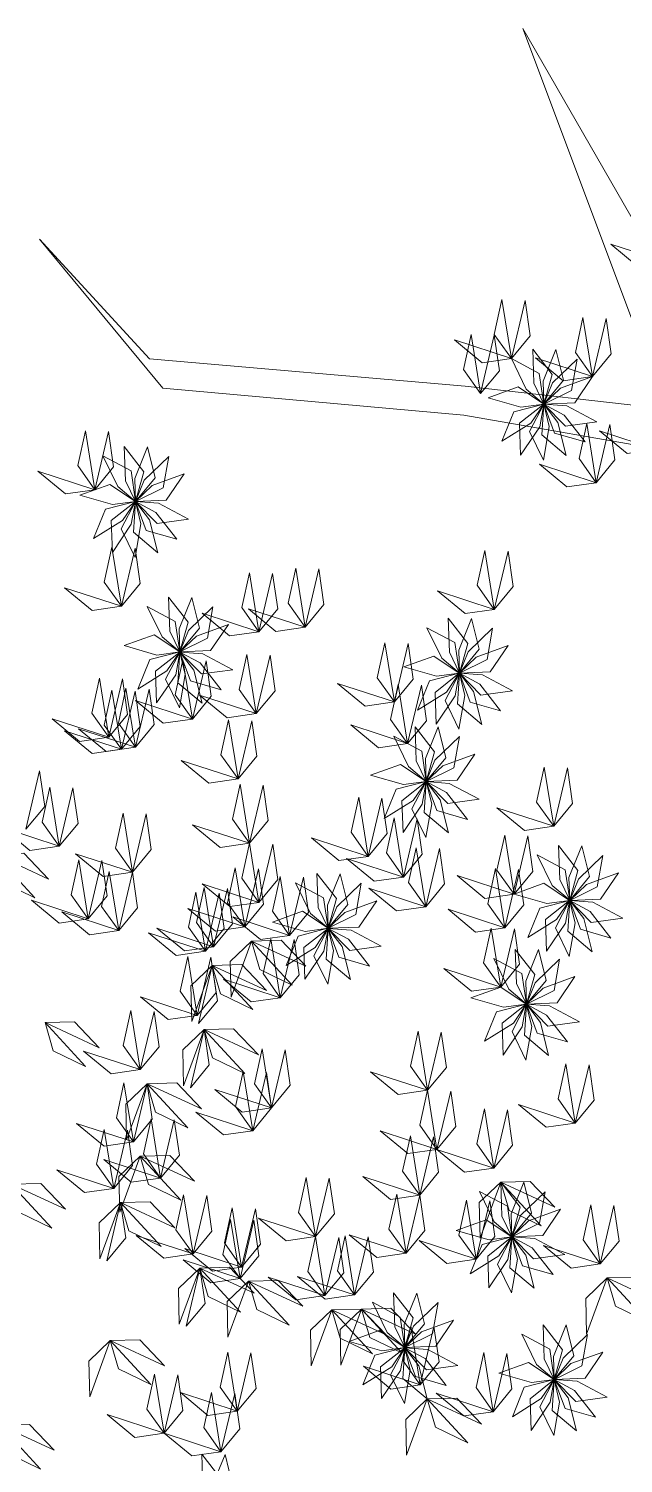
# Model space of a CAD drawing. Header units: millimetres. Extents: x 930 to 6336, y 2219 to 4338.
# Drawn here: x 4285 to 4344.7, y 4179 to 4322.7 of the extents above; entities that cross this region are included whole.
import ezdxf

# ---------------------------------------------------------------- set-up
doc = ezdxf.new("R2010")
doc.units = ezdxf.units.MM
doc.layers.add('piante', color=102, linetype='Continuous', lineweight=18)

msp = doc.modelspace()

# ---------------------------------------------------------------- linework, layer by layer
at = {"layer": 'piante', "linetype": 'Continuous', "lineweight": 0}
msp.add_lwpolyline([(4350.77, 4294.66), (4334.6, 4322.74), (4348.91, 4284.63), (4328.81, 4286.9), (4297.17, 4289.64), (4286.12, 4301.63), (4298.5, 4286.7), (4328.69, 4284.02), (4350.18, 4280.25)], dxfattribs=at)
at = {"layer": 'piante', "lineweight": 0}
for points in [[(4349.11, 4299.29), (4346.18, 4298.87), (4343.41, 4301.15), (4349.11, 4299.29)], [(4333.45, 4289.68), (4331.73, 4292.09), (4332.5, 4295.6), (4333.45, 4289.68)], [(4333.45, 4289.68), (4335.34, 4291.96), (4334.82, 4295.51), (4333.45, 4289.68)], [(4341.58, 4287.88), (4339.87, 4290.29), (4340.63, 4293.8), (4341.58, 4287.88)], [(4341.58, 4287.88), (4343.47, 4290.16), (4342.96, 4293.71), (4341.58, 4287.88)], [(4333.45, 4289.68), (4330.51, 4289.25), (4327.75, 4291.54), (4333.45, 4289.68)], [(4330.36, 4286.17), (4328.64, 4288.59), (4329.41, 4292.09), (4330.36, 4286.17)], [(4330.36, 4286.17), (4332.25, 4288.46), (4331.73, 4292.01), (4330.36, 4286.17)], [(4335.59, 4290.61), (4335.7, 4287.2), (4336.71, 4285.12), (4337.54, 4288.09), (4335.59, 4290.61)], [(4337.92, 4290.59), (4336.64, 4287.43), (4336.71, 4285.12), (4338.68, 4287.5), (4337.92, 4290.59)], [(4333.45, 4289.68), (4334.94, 4286.61), (4336.7, 4285.12), (4336.25, 4288.17), (4333.45, 4289.68)], [(4341.58, 4287.88), (4338.65, 4287.45), (4335.88, 4289.74), (4341.58, 4287.88)], [(4340.04, 4289.62), (4337.59, 4287.25), (4336.71, 4285.12), (4339.48, 4286.49), (4340.04, 4289.62)], [(4341.58, 4287.88), (4338.38, 4286.71), (4336.72, 4285.11), (4339.8, 4285.24), (4341.58, 4287.88)], [(4331.14, 4285.75), (4334.41, 4284.81), (4336.7, 4285.12), (4334.13, 4286.83), (4331.14, 4285.75)], [(4332.51, 4281.4), (4335.4, 4283.2), (4336.7, 4285.11), (4333.71, 4284.34), (4332.51, 4281.4)], [(4334.38, 4280.01), (4336.29, 4282.84), (4336.7, 4285.11), (4334.28, 4283.19), (4334.38, 4280.01)], [(4336.66, 4279.51), (4337.25, 4282.87), (4336.7, 4285.11), (4335.27, 4282.37), (4336.66, 4279.51)], [(4338.94, 4279.98), (4338.12, 4283.28), (4336.71, 4285.1), (4336.51, 4282.03), (4338.94, 4279.98)], [(4340.84, 4281.33), (4338.74, 4284.02), (4336.71, 4285.11), (4337.78, 4282.21), (4340.84, 4281.33)], [(4342.02, 4283.34), (4339.01, 4284.94), (4336.71, 4285.11), (4338.87, 4282.9), (4342.02, 4283.34)], [(4341.96, 4277.24), (4340.24, 4279.66), (4341.01, 4283.16), (4341.96, 4277.24)], [(4341.96, 4277.24), (4343.84, 4279.53), (4343.33, 4283.08), (4341.96, 4277.24)], [(4291.68, 4276.53), (4289.97, 4278.95), (4290.74, 4282.45), (4291.68, 4276.53)], [(4291.68, 4276.53), (4293.57, 4278.82), (4293.06, 4282.37), (4291.68, 4276.53)], [(4347.99, 4280.58), (4345.05, 4280.16), (4342.28, 4282.44), (4347.99, 4280.58)], [(4294.64, 4280.85), (4294.76, 4277.44), (4295.76, 4275.37), (4296.59, 4278.34), (4294.64, 4280.85)], [(4296.97, 4280.83), (4295.69, 4277.67), (4295.76, 4275.36), (4297.73, 4277.74), (4296.97, 4280.83)], [(4292.5, 4279.92), (4293.99, 4276.85), (4295.76, 4275.37), (4295.31, 4278.42), (4292.5, 4279.92)], [(4299.09, 4279.86), (4296.64, 4277.5), (4295.76, 4275.36), (4298.53, 4276.73), (4299.09, 4279.86)], [(4341.96, 4277.24), (4339.02, 4276.82), (4336.26, 4279.1), (4341.96, 4277.24)], [(4291.68, 4276.53), (4288.75, 4276.11), (4285.98, 4278.39), (4291.68, 4276.53)], [(4300.63, 4278.12), (4297.43, 4276.95), (4295.77, 4275.36), (4298.85, 4275.49), (4300.63, 4278.12)], [(4290.19, 4275.99), (4293.46, 4275.05), (4295.75, 4275.36), (4293.18, 4277.07), (4290.19, 4275.99)], [(4291.56, 4271.64), (4294.45, 4273.45), (4295.75, 4275.35), (4292.76, 4274.59), (4291.56, 4271.64)], [(4293.44, 4270.26), (4295.34, 4273.08), (4295.75, 4275.35), (4293.33, 4273.44), (4293.44, 4270.26)], [(4295.71, 4269.75), (4296.3, 4273.11), (4295.75, 4275.35), (4294.32, 4272.62), (4295.71, 4269.75)], [(4297.99, 4270.22), (4297.17, 4273.53), (4295.76, 4275.35), (4295.56, 4272.27), (4297.99, 4270.22)], [(4299.89, 4271.57), (4297.79, 4274.26), (4295.76, 4275.35), (4296.83, 4272.46), (4299.89, 4271.57)], [(4301.07, 4273.58), (4298.06, 4275.18), (4295.76, 4275.35), (4297.92, 4273.15), (4301.07, 4273.58)], [(4294.35, 4264.85), (4292.63, 4267.27), (4293.4, 4270.77), (4294.35, 4264.85)], [(4294.35, 4264.85), (4296.23, 4267.14), (4295.72, 4270.69), (4294.35, 4264.85)], [(4331.74, 4264.54), (4330.03, 4266.96), (4330.8, 4270.46), (4331.74, 4264.54)], [(4331.74, 4264.54), (4333.63, 4266.82), (4333.12, 4270.38), (4331.74, 4264.54)], [(4312.78, 4262.75), (4311.06, 4265.17), (4311.83, 4268.67), (4312.78, 4262.75)], [(4312.78, 4262.75), (4314.66, 4265.04), (4314.15, 4268.59), (4312.78, 4262.75)], [(4308.13, 4262.3), (4306.41, 4264.72), (4307.18, 4268.22), (4308.13, 4262.3)], [(4308.13, 4262.3), (4310.02, 4264.59), (4309.51, 4268.14), (4308.13, 4262.3)], [(4294.35, 4264.85), (4291.41, 4264.43), (4288.64, 4266.71), (4294.35, 4264.85)], [(4299.08, 4265.77), (4299.2, 4262.36), (4300.2, 4260.29), (4301.03, 4263.26), (4299.08, 4265.77)], [(4301.41, 4265.75), (4300.13, 4262.59), (4300.21, 4260.28), (4302.17, 4262.66), (4301.41, 4265.75)], [(4331.74, 4264.54), (4328.81, 4264.12), (4326.04, 4266.4), (4331.74, 4264.54)], [(4296.94, 4264.84), (4298.44, 4261.78), (4300.2, 4260.29), (4299.75, 4263.34), (4296.94, 4264.84)], [(4303.53, 4264.79), (4301.08, 4262.42), (4300.21, 4260.28), (4302.97, 4261.65), (4303.53, 4264.79)], [(4312.78, 4262.75), (4309.84, 4262.33), (4307.08, 4264.61), (4312.78, 4262.75)], [(4305.08, 4263.04), (4301.88, 4261.87), (4300.21, 4260.28), (4303.29, 4260.41), (4305.08, 4263.04)], [(4308.13, 4262.3), (4305.2, 4261.88), (4302.43, 4264.16), (4308.13, 4262.3)], [(4327.12, 4263.65), (4327.24, 4260.24), (4328.24, 4258.16), (4329.07, 4261.13), (4327.12, 4263.65)], [(4329.45, 4263.63), (4328.17, 4260.47), (4328.25, 4258.16), (4330.21, 4260.54), (4329.45, 4263.63)], [(4294.63, 4260.91), (4297.91, 4259.97), (4300.19, 4260.28), (4297.63, 4261.99), (4294.63, 4260.91)], [(4324.98, 4262.71), (4326.48, 4259.65), (4328.24, 4258.16), (4327.79, 4261.21), (4324.98, 4262.71)], [(4331.57, 4262.66), (4329.12, 4260.29), (4328.25, 4258.16), (4331.01, 4259.53), (4331.57, 4262.66)], [(4296.01, 4256.56), (4298.9, 4258.37), (4300.19, 4260.28), (4297.21, 4259.51), (4296.01, 4256.56)], [(4297.88, 4255.18), (4299.79, 4258), (4300.19, 4260.27), (4297.78, 4258.36), (4297.88, 4255.18)], [(4300.16, 4254.67), (4300.75, 4258.03), (4300.2, 4260.27), (4298.77, 4257.54), (4300.16, 4254.67)], [(4302.44, 4255.14), (4301.61, 4258.45), (4300.2, 4260.27), (4300.01, 4257.19), (4302.44, 4255.14)], [(4304.34, 4256.49), (4302.24, 4259.18), (4300.2, 4260.27), (4301.28, 4257.38), (4304.34, 4256.49)], [(4305.52, 4258.5), (4302.51, 4260.1), (4300.21, 4260.27), (4302.37, 4258.07), (4305.52, 4258.5)], [(4307.87, 4254.1), (4306.16, 4256.52), (4306.92, 4260.03), (4307.87, 4254.1)], [(4307.87, 4254.1), (4309.76, 4256.39), (4309.25, 4259.94), (4307.87, 4254.1)], [(4321.72, 4255.27), (4320.01, 4257.68), (4320.77, 4261.19), (4321.72, 4255.27)], [(4321.72, 4255.27), (4323.61, 4257.55), (4323.1, 4261.11), (4321.72, 4255.27)], [(4333.12, 4260.92), (4329.91, 4259.75), (4328.25, 4258.15), (4331.33, 4258.28), (4333.12, 4260.92)], [(4301.46, 4253.55), (4299.74, 4255.97), (4300.51, 4259.48), (4301.46, 4253.55)], [(4301.46, 4253.55), (4303.35, 4255.84), (4302.83, 4259.39), (4301.46, 4253.55)], [(4322.67, 4258.78), (4325.95, 4257.85), (4328.23, 4258.16), (4325.66, 4259.87), (4322.67, 4258.78)], [(4293.09, 4251.73), (4291.37, 4254.15), (4292.14, 4257.66), (4293.09, 4251.73)], [(4293.09, 4251.73), (4294.97, 4254.02), (4294.46, 4257.57), (4293.09, 4251.73)], [(4321.72, 4255.27), (4318.79, 4254.84), (4316.02, 4257.13), (4321.72, 4255.27)], [(4323.05, 4251.1), (4321.34, 4253.52), (4322.11, 4257.02), (4323.05, 4251.1)], [(4324.04, 4254.44), (4326.93, 4256.24), (4328.23, 4258.15), (4325.24, 4257.38), (4324.04, 4254.44)], [(4325.92, 4253.05), (4327.82, 4255.88), (4328.23, 4258.15), (4325.82, 4256.23), (4325.92, 4253.05)], [(4328.19, 4252.55), (4328.79, 4255.91), (4328.24, 4258.15), (4326.81, 4255.41), (4328.19, 4252.55)], [(4330.48, 4253.02), (4329.65, 4256.32), (4328.24, 4258.14), (4328.05, 4255.07), (4330.48, 4253.02)], [(4332.37, 4254.37), (4330.28, 4257.06), (4328.24, 4258.15), (4329.32, 4255.25), (4332.37, 4254.37)], [(4333.56, 4256.38), (4330.55, 4257.98), (4328.25, 4258.15), (4330.4, 4255.94), (4333.56, 4256.38)], [(4294.35, 4250.52), (4292.63, 4252.94), (4293.4, 4256.44), (4294.35, 4250.52)], [(4295.75, 4250.72), (4294.04, 4253.14), (4294.8, 4256.64), (4295.75, 4250.72)], [(4294.35, 4250.52), (4296.23, 4252.8), (4295.72, 4256.36), (4294.35, 4250.52)], [(4295.75, 4250.72), (4297.64, 4253.01), (4297.13, 4256.56), (4295.75, 4250.72)], [(4307.87, 4254.1), (4304.94, 4253.68), (4302.17, 4255.96), (4307.87, 4254.1)], [(4323.05, 4251.1), (4324.94, 4253.38), (4324.43, 4256.94), (4323.05, 4251.1)], [(4301.46, 4253.55), (4298.53, 4253.13), (4295.76, 4255.42), (4301.46, 4253.55)], [(4293.09, 4251.73), (4290.15, 4251.31), (4287.39, 4253.59), (4293.09, 4251.73)], [(4306.04, 4247.55), (4304.32, 4249.97), (4305.09, 4253.48), (4306.04, 4247.55)], [(4306.04, 4247.55), (4307.92, 4249.84), (4307.41, 4253.39), (4306.04, 4247.55)], [(4323.05, 4251.1), (4320.12, 4250.67), (4317.35, 4252.96), (4323.05, 4251.1)], [(4323.79, 4252.78), (4323.91, 4249.37), (4324.91, 4247.3), (4325.74, 4250.27), (4323.79, 4252.78)], [(4326.12, 4252.76), (4324.84, 4249.6), (4324.91, 4247.29), (4326.88, 4249.67), (4326.12, 4252.76)], [(4294.35, 4250.52), (4291.41, 4250.09), (4288.64, 4252.38), (4294.35, 4250.52)], [(4295.75, 4250.72), (4292.82, 4250.3), (4290.05, 4252.58), (4295.75, 4250.72)], [(4321.65, 4251.85), (4323.15, 4248.79), (4324.91, 4247.3), (4324.46, 4250.35), (4321.65, 4251.85)], [(4328.24, 4251.79), (4325.79, 4249.43), (4324.92, 4247.29), (4327.68, 4248.66), (4328.24, 4251.79)], [(4329.79, 4250.05), (4326.58, 4248.88), (4324.92, 4247.29), (4328, 4247.42), (4329.79, 4250.05)], [(4306.04, 4247.55), (4303.1, 4247.13), (4300.34, 4249.41), (4306.04, 4247.55)], [(4319.34, 4247.92), (4322.62, 4246.98), (4324.9, 4247.29), (4322.33, 4249), (4319.34, 4247.92)], [(4337.7, 4242.81), (4335.98, 4245.23), (4336.75, 4248.74), (4337.7, 4242.81)], [(4337.7, 4242.81), (4339.58, 4245.1), (4339.07, 4248.65), (4337.7, 4242.81)], [(4284.77, 4242.51), (4286.66, 4244.8), (4286.15, 4248.35), (4284.77, 4242.51)], [(4307.19, 4241.1), (4305.48, 4243.52), (4306.25, 4247.02), (4307.19, 4241.1)], [(4320.71, 4243.57), (4323.6, 4245.38), (4324.9, 4247.29), (4321.91, 4246.52), (4320.71, 4243.57)], [(4322.59, 4242.19), (4324.49, 4245.01), (4324.9, 4247.28), (4322.48, 4245.37), (4322.59, 4242.19)], [(4324.86, 4241.68), (4325.46, 4245.04), (4324.9, 4247.28), (4323.48, 4244.55), (4324.86, 4241.68)], [(4327.15, 4242.15), (4326.32, 4245.46), (4324.91, 4247.28), (4324.71, 4244.2), (4327.15, 4242.15)], [(4329.04, 4243.5), (4326.95, 4246.19), (4324.91, 4247.28), (4325.99, 4244.39), (4329.04, 4243.5)], [(4330.23, 4245.51), (4327.22, 4247.11), (4324.92, 4247.28), (4327.07, 4245.08), (4330.23, 4245.51)], [(4288.11, 4240.81), (4286.39, 4243.23), (4287.16, 4246.74), (4288.11, 4240.81)], [(4288.11, 4240.81), (4290, 4243.1), (4289.48, 4246.65), (4288.11, 4240.81)], [(4307.19, 4241.1), (4309.08, 4243.39), (4308.57, 4246.94), (4307.19, 4241.1)], [(4319.1, 4239.79), (4317.38, 4242.21), (4318.15, 4245.71), (4319.1, 4239.79)], [(4319.1, 4239.79), (4320.98, 4242.08), (4320.47, 4245.63), (4319.1, 4239.79)], [(4295.46, 4238.2), (4293.74, 4240.62), (4294.51, 4244.12), (4295.46, 4238.2)], [(4337.7, 4242.81), (4334.76, 4242.39), (4331.99, 4244.67), (4337.7, 4242.81)], [(4288.11, 4240.81), (4285.18, 4240.39), (4282.41, 4242.67), (4288.11, 4240.81)], [(4295.46, 4238.2), (4297.34, 4240.49), (4296.83, 4244.04), (4295.46, 4238.2)], [(4307.19, 4241.1), (4304.26, 4240.68), (4301.49, 4242.96), (4307.19, 4241.1)], [(4322.64, 4237.72), (4320.92, 4240.13), (4321.69, 4243.64), (4322.64, 4237.72)], [(4322.64, 4237.72), (4324.52, 4240), (4324.01, 4243.55), (4322.64, 4237.72)], [(4319.1, 4239.79), (4316.16, 4239.37), (4313.4, 4241.65), (4319.1, 4239.79)], [(4333.73, 4236.01), (4332.01, 4238.42), (4332.78, 4241.93), (4333.73, 4236.01)], [(4333.73, 4236.01), (4335.62, 4238.29), (4335.11, 4241.85), (4333.73, 4236.01)], [(4281.6, 4240.04), (4284.56, 4240.11), (4287.04, 4237.51), (4281.6, 4240.04)], [(4281.6, 4240.04), (4282.44, 4237.2), (4285.67, 4235.63), (4281.6, 4240.04)], [(4295.46, 4238.2), (4292.52, 4237.78), (4289.75, 4240.06), (4295.46, 4238.2)], [(4308.14, 4235.18), (4306.43, 4237.6), (4307.19, 4241.1), (4308.14, 4235.18)], [(4308.14, 4235.18), (4310.03, 4237.47), (4309.52, 4241.02), (4308.14, 4235.18)], [(4324.86, 4234.74), (4323.14, 4237.16), (4323.91, 4240.66), (4324.86, 4234.74)], [(4324.86, 4234.74), (4326.75, 4237.03), (4326.23, 4240.58), (4324.86, 4234.74)], [(4336.04, 4239.94), (4337.54, 4236.87), (4339.3, 4235.39), (4338.85, 4238.44), (4336.04, 4239.94)], [(4338.18, 4240.87), (4338.3, 4237.46), (4339.3, 4235.39), (4340.13, 4238.36), (4338.18, 4240.87)], [(4340.51, 4240.85), (4339.23, 4237.69), (4339.3, 4235.38), (4341.27, 4237.76), (4340.51, 4240.85)], [(4342.63, 4239.88), (4340.18, 4237.52), (4339.31, 4235.38), (4342.07, 4236.75), (4342.63, 4239.88)], [(4291.02, 4233.53), (4289.31, 4235.95), (4290.08, 4239.45), (4291.02, 4233.53)], [(4291.02, 4233.53), (4292.91, 4235.82), (4292.4, 4239.37), (4291.02, 4233.53)], [(4306.72, 4232.72), (4305, 4235.13), (4305.77, 4238.64), (4306.72, 4232.72)], [(4306.72, 4232.72), (4308.6, 4235), (4308.09, 4238.55), (4306.72, 4232.72)], [(4322.64, 4237.72), (4319.7, 4237.29), (4316.93, 4239.58), (4322.64, 4237.72)], [(4332.8, 4232.64), (4331.09, 4235.05), (4331.86, 4238.56), (4332.8, 4232.64)], [(4332.8, 4232.64), (4334.69, 4234.92), (4334.18, 4238.48), (4332.8, 4232.64)], [(4294.08, 4232.36), (4292.36, 4234.78), (4293.13, 4238.28), (4294.08, 4232.36)], [(4294.08, 4232.36), (4295.97, 4234.65), (4295.46, 4238.2), (4294.08, 4232.36)], [(4308.14, 4235.18), (4305.21, 4234.76), (4302.44, 4237.04), (4308.14, 4235.18)], [(4311.21, 4231.87), (4309.5, 4234.29), (4310.26, 4237.79), (4311.21, 4231.87)], [(4311.21, 4231.87), (4313.1, 4234.16), (4312.59, 4237.71), (4311.21, 4231.87)], [(4311.82, 4237.14), (4313.31, 4234.08), (4315.07, 4232.59), (4314.62, 4235.64), (4311.82, 4237.14)], [(4313.95, 4238.07), (4314.07, 4234.67), (4315.08, 4232.59), (4315.91, 4235.56), (4313.95, 4238.07)], [(4316.28, 4238.05), (4315.01, 4234.89), (4315.08, 4232.59), (4317.05, 4234.96), (4316.28, 4238.05)], [(4318.4, 4237.09), (4315.95, 4234.72), (4315.08, 4232.58), (4317.84, 4233.96), (4318.4, 4237.09)], [(4333.73, 4236.01), (4330.8, 4235.58), (4328.03, 4237.87), (4333.73, 4236.01)], [(4333.73, 4236.01), (4337.01, 4235.07), (4339.29, 4235.38), (4336.72, 4237.09), (4333.73, 4236.01)], [(4344.18, 4238.14), (4340.97, 4236.97), (4339.31, 4235.38), (4342.39, 4235.51), (4344.18, 4238.14)], [(4302.77, 4230.28), (4301.06, 4232.69), (4301.82, 4236.2), (4302.77, 4230.28)], [(4303.59, 4230.74), (4301.87, 4233.16), (4302.64, 4236.66), (4303.59, 4230.74)], [(4302.77, 4230.28), (4304.66, 4232.56), (4304.15, 4236.12), (4302.77, 4230.28)], [(4303.59, 4230.74), (4305.48, 4233.03), (4304.97, 4236.58), (4303.59, 4230.74)], [(4324.86, 4234.74), (4321.92, 4234.32), (4319.16, 4236.6), (4324.86, 4234.74)], [(4291.02, 4233.53), (4288.09, 4233.11), (4285.32, 4235.39), (4291.02, 4233.53)], [(4294.08, 4232.36), (4291.15, 4231.94), (4288.38, 4234.22), (4294.08, 4232.36)], [(4306.72, 4232.72), (4303.78, 4232.29), (4301.01, 4234.58), (4306.72, 4232.72)], [(4309.5, 4233.21), (4312.78, 4232.27), (4315.07, 4232.59), (4312.5, 4234.29), (4309.5, 4233.21)], [(4319.95, 4235.34), (4316.75, 4234.18), (4315.08, 4232.58), (4318.16, 4232.71), (4319.95, 4235.34)], [(4332.8, 4232.64), (4329.87, 4232.21), (4327.1, 4234.5), (4332.8, 4232.64)], [(4335.1, 4231.66), (4337.99, 4233.47), (4339.29, 4235.37), (4336.3, 4234.61), (4335.1, 4231.66)], [(4336.98, 4230.28), (4338.88, 4233.1), (4339.29, 4235.37), (4336.87, 4233.46), (4336.98, 4230.28)], [(4339.25, 4229.77), (4339.85, 4233.13), (4339.29, 4235.37), (4337.87, 4232.64), (4339.25, 4229.77)], [(4341.54, 4230.24), (4340.71, 4233.55), (4339.3, 4235.37), (4339.1, 4232.29), (4341.54, 4230.24)], [(4343.43, 4231.59), (4341.34, 4234.28), (4339.3, 4235.37), (4340.38, 4232.48), (4343.43, 4231.59)], [(4344.62, 4233.6), (4341.61, 4235.2), (4339.31, 4235.37), (4341.46, 4233.17), (4344.62, 4233.6)], [(4303.59, 4230.74), (4300.66, 4230.32), (4297.89, 4232.6), (4303.59, 4230.74)], [(4311.21, 4231.87), (4308.28, 4231.45), (4305.51, 4233.73), (4311.21, 4231.87)], [(4310.88, 4228.86), (4313.77, 4230.67), (4315.06, 4232.58), (4312.08, 4231.81), (4310.88, 4228.86)], [(4312.75, 4227.48), (4314.66, 4230.3), (4315.07, 4232.57), (4312.65, 4230.66), (4312.75, 4227.48)], [(4315.03, 4226.98), (4315.62, 4230.33), (4315.07, 4232.57), (4313.64, 4229.84), (4315.03, 4226.98)], [(4317.31, 4227.44), (4316.49, 4230.75), (4315.07, 4232.57), (4314.88, 4229.49), (4317.31, 4227.44)], [(4319.21, 4228.8), (4317.11, 4231.48), (4315.08, 4232.57), (4316.15, 4229.68), (4319.21, 4228.8)], [(4320.39, 4230.8), (4317.38, 4232.4), (4315.08, 4232.57), (4317.24, 4230.37), (4320.39, 4230.8)], [(4332.38, 4226.69), (4330.66, 4229.11), (4331.43, 4232.61), (4332.38, 4226.69)], [(4302.77, 4230.28), (4299.84, 4229.85), (4297.07, 4232.14), (4302.77, 4230.28)], [(4307.4, 4231.31), (4305.26, 4229.26), (4305.34, 4225.67), (4307.4, 4231.31)], [(4307.4, 4231.31), (4310.37, 4231.38), (4312.84, 4228.78), (4307.4, 4231.31)], [(4307.4, 4231.31), (4308.24, 4228.46), (4311.47, 4226.9), (4307.4, 4231.31)], [(4310.28, 4225.62), (4308.57, 4228.04), (4309.34, 4231.54), (4310.28, 4225.62)], [(4310.28, 4225.62), (4312.17, 4227.91), (4311.66, 4231.46), (4310.28, 4225.62)], [(4332.38, 4226.69), (4334.27, 4228.98), (4333.76, 4232.53), (4332.38, 4226.69)], [(4301.95, 4223.85), (4300.24, 4226.27), (4301, 4229.77), (4301.95, 4223.85)], [(4301.95, 4223.85), (4300.24, 4226.27), (4301, 4229.77), (4301.95, 4223.85)], [(4333.84, 4230.47), (4333.96, 4227.06), (4334.96, 4224.99), (4335.79, 4227.96), (4333.84, 4230.47)], [(4336.17, 4230.45), (4334.89, 4227.29), (4334.96, 4224.99), (4336.93, 4227.36), (4336.17, 4230.45)], [(4303.46, 4228.87), (4301.31, 4226.82), (4301.4, 4223.23), (4303.46, 4228.87)], [(4301.95, 4223.85), (4303.84, 4226.14), (4303.33, 4229.69), (4301.95, 4223.85)], [(4301.95, 4223.85), (4303.84, 4226.14), (4303.33, 4229.69), (4301.95, 4223.85)], [(4302.08, 4223.03), (4303.97, 4225.32), (4303.46, 4228.87), (4302.08, 4223.03)], [(4303.46, 4228.87), (4306.42, 4228.94), (4308.9, 4226.34), (4303.46, 4228.87)], [(4303.46, 4228.87), (4304.3, 4226.02), (4307.53, 4224.46), (4303.46, 4228.87)], [(4332.38, 4226.69), (4329.45, 4226.27), (4326.68, 4228.55), (4332.38, 4226.69)], [(4331.7, 4229.54), (4333.19, 4226.48), (4334.96, 4224.99), (4334.51, 4228.04), (4331.7, 4229.54)], [(4338.29, 4229.49), (4335.84, 4227.12), (4334.96, 4224.98), (4337.73, 4226.35), (4338.29, 4229.49)], [(4310.28, 4225.62), (4307.35, 4225.2), (4304.58, 4227.48), (4310.28, 4225.62)], [(4339.83, 4227.74), (4336.63, 4226.58), (4334.97, 4224.98), (4338.05, 4225.11), (4339.83, 4227.74)], [(4301.95, 4223.85), (4299.02, 4223.43), (4296.25, 4225.71), (4301.95, 4223.85)], [(4301.95, 4223.85), (4299.02, 4223.43), (4296.25, 4225.71), (4301.95, 4223.85)], [(4329.39, 4225.61), (4332.66, 4224.67), (4334.95, 4224.98), (4332.38, 4226.69), (4329.39, 4225.61)], [(4296.24, 4218.42), (4294.53, 4220.83), (4295.29, 4224.34), (4296.24, 4218.42)], [(4296.24, 4218.42), (4298.13, 4220.7), (4297.62, 4224.25), (4296.24, 4218.42)], [(4330.76, 4221.26), (4333.65, 4223.07), (4334.95, 4224.98), (4331.96, 4224.21), (4330.76, 4221.26)], [(4332.64, 4219.88), (4334.54, 4222.7), (4334.95, 4224.97), (4332.53, 4223.06), (4332.64, 4219.88)], [(4334.91, 4219.37), (4335.5, 4222.73), (4334.95, 4224.97), (4333.52, 4222.24), (4334.91, 4219.37)], [(4337.19, 4219.84), (4336.37, 4223.15), (4334.96, 4224.97), (4334.76, 4221.89), (4337.19, 4219.84)], [(4339.09, 4221.2), (4336.99, 4223.88), (4334.96, 4224.97), (4336.03, 4222.08), (4339.09, 4221.2)], [(4340.27, 4223.2), (4337.26, 4224.8), (4334.96, 4224.97), (4337.12, 4222.77), (4340.27, 4223.2)], [(4286.69, 4223.14), (4289.65, 4223.21), (4292.13, 4220.61), (4286.69, 4223.14)], [(4286.69, 4223.14), (4287.52, 4220.29), (4290.76, 4218.73), (4286.69, 4223.14)], [(4302.64, 4222.44), (4305.6, 4222.51), (4308.08, 4219.91), (4302.64, 4222.44)], [(4302.64, 4222.44), (4300.49, 4220.39), (4300.58, 4216.81), (4302.64, 4222.44)], [(4301.26, 4216.6), (4303.15, 4218.89), (4302.64, 4222.44), (4301.26, 4216.6)], [(4302.64, 4222.44), (4303.48, 4219.6), (4306.71, 4218.03), (4302.64, 4222.44)], [(4325.05, 4216.35), (4323.33, 4218.76), (4324.1, 4222.27), (4325.05, 4216.35)], [(4325.05, 4216.35), (4326.93, 4218.63), (4326.42, 4222.19), (4325.05, 4216.35)], [(4296.24, 4218.42), (4293.31, 4217.99), (4290.54, 4220.28), (4296.24, 4218.42)], [(4309.4, 4214.58), (4307.68, 4217), (4308.45, 4220.5), (4309.4, 4214.58)], [(4309.4, 4214.58), (4311.28, 4216.87), (4310.77, 4220.42), (4309.4, 4214.58)], [(4307.51, 4212.29), (4305.79, 4214.71), (4306.56, 4218.22), (4307.51, 4212.29)], [(4325.05, 4216.35), (4322.11, 4215.92), (4319.34, 4218.21), (4325.05, 4216.35)], [(4339.86, 4213.07), (4338.15, 4215.49), (4338.92, 4219), (4339.86, 4213.07)], [(4339.86, 4213.07), (4341.75, 4215.36), (4341.24, 4218.91), (4339.86, 4213.07)], [(4295.55, 4211.17), (4293.84, 4213.59), (4294.6, 4217.09), (4295.55, 4211.17)], [(4296.93, 4217.01), (4294.78, 4214.96), (4294.87, 4211.37), (4296.93, 4217.01)], [(4295.55, 4211.17), (4297.44, 4213.45), (4296.93, 4217.01), (4295.55, 4211.17)], [(4296.93, 4217.01), (4299.89, 4217.08), (4302.37, 4214.48), (4296.93, 4217.01)], [(4296.93, 4217.01), (4297.77, 4214.16), (4301, 4212.6), (4296.93, 4217.01)], [(4307.51, 4212.29), (4309.4, 4214.58), (4308.89, 4218.13), (4307.51, 4212.29)], [(4309.4, 4214.58), (4306.46, 4214.16), (4303.7, 4216.44), (4309.4, 4214.58)], [(4325.99, 4210.42), (4324.28, 4212.84), (4325.05, 4216.35), (4325.99, 4210.42)], [(4325.99, 4210.42), (4327.88, 4212.71), (4327.37, 4216.26), (4325.99, 4210.42)], [(4307.51, 4212.29), (4304.58, 4211.87), (4301.81, 4214.15), (4307.51, 4212.29)], [(4331.7, 4208.56), (4329.98, 4210.98), (4330.75, 4214.49), (4331.7, 4208.56)], [(4331.7, 4208.56), (4333.58, 4210.85), (4333.07, 4214.4), (4331.7, 4208.56)], [(4339.86, 4213.07), (4336.93, 4212.65), (4334.16, 4214.93), (4339.86, 4213.07)], [(4295.55, 4211.17), (4292.62, 4210.74), (4289.85, 4213.03), (4295.55, 4211.17)], [(4298.27, 4207.55), (4296.56, 4209.97), (4297.32, 4213.48), (4298.27, 4207.55)], [(4298.27, 4207.55), (4300.16, 4209.84), (4299.65, 4213.39), (4298.27, 4207.55)], [(4293.58, 4206.51), (4291.86, 4208.93), (4292.63, 4212.43), (4293.58, 4206.51)], [(4293.58, 4206.51), (4295.47, 4208.8), (4294.95, 4212.35), (4293.58, 4206.51)], [(4325.99, 4210.42), (4323.06, 4210), (4320.29, 4212.29), (4325.99, 4210.42)], [(4324.27, 4205.85), (4322.55, 4208.26), (4323.32, 4211.77), (4324.27, 4205.85)], [(4324.27, 4205.85), (4326.16, 4208.13), (4325.64, 4211.68), (4324.27, 4205.85)], [(4296.24, 4209.76), (4294.09, 4207.71), (4294.18, 4204.13), (4296.24, 4209.76)], [(4296.24, 4209.76), (4299.2, 4209.83), (4301.68, 4207.23), (4296.24, 4209.76)], [(4296.24, 4209.76), (4297.08, 4206.91), (4300.31, 4205.35), (4296.24, 4209.76)], [(4331.7, 4208.56), (4328.76, 4208.14), (4325.99, 4210.42), (4331.7, 4208.56)], [(4293.58, 4206.51), (4290.65, 4206.09), (4287.88, 4208.37), (4293.58, 4206.51)], [(4298.27, 4207.55), (4295.34, 4207.13), (4292.57, 4209.42), (4298.27, 4207.55)], [(4283.3, 4206.95), (4286.26, 4207.02), (4288.74, 4204.42), (4283.3, 4206.95)], [(4283.3, 4206.95), (4284.14, 4204.1), (4287.37, 4202.54), (4283.3, 4206.95)], [(4313.81, 4201.69), (4312.1, 4204.11), (4312.87, 4207.62), (4313.81, 4201.69)], [(4313.81, 4201.69), (4315.7, 4203.98), (4315.19, 4207.53), (4313.81, 4201.69)], [(4324.27, 4205.85), (4321.34, 4205.42), (4318.57, 4207.71), (4324.27, 4205.85)], [(4332.38, 4207.15), (4330.23, 4205.11), (4330.32, 4201.52), (4332.38, 4207.15)], [(4332.38, 4207.15), (4335.34, 4207.22), (4337.82, 4204.63), (4332.38, 4207.15)], [(4332.38, 4207.15), (4332.5, 4203.75), (4333.5, 4201.67), (4334.33, 4204.64), (4332.38, 4207.15)], [(4332.38, 4207.15), (4333.22, 4204.31), (4336.45, 4202.75), (4332.38, 4207.15)], [(4334.71, 4207.13), (4333.43, 4203.97), (4333.51, 4201.67), (4335.47, 4204.05), (4334.71, 4207.13)], [(4301.53, 4199.95), (4299.81, 4202.36), (4300.58, 4205.87), (4301.53, 4199.95)], [(4301.53, 4199.95), (4303.42, 4202.23), (4302.91, 4205.79), (4301.53, 4199.95)], [(4322.89, 4200.01), (4321.18, 4202.42), (4321.95, 4205.93), (4322.89, 4200.01)], [(4322.89, 4200.01), (4324.78, 4202.29), (4324.27, 4205.85), (4322.89, 4200.01)], [(4329.91, 4199.42), (4328.19, 4201.84), (4328.96, 4205.34), (4329.91, 4199.42)], [(4329.91, 4199.42), (4331.79, 4201.71), (4331.28, 4205.26), (4329.91, 4199.42)], [(4330.24, 4206.22), (4331.74, 4203.16), (4333.5, 4201.67), (4333.05, 4204.72), (4330.24, 4206.22)], [(4336.83, 4206.17), (4334.38, 4203.8), (4333.51, 4201.67), (4336.27, 4203.04), (4336.83, 4206.17)], [(4294.26, 4205.1), (4292.12, 4203.05), (4292.2, 4199.47), (4294.26, 4205.1)], [(4292.89, 4199.26), (4294.78, 4201.55), (4294.26, 4205.1), (4292.89, 4199.26)], [(4294.26, 4205.1), (4297.23, 4205.17), (4299.7, 4202.57), (4294.26, 4205.1)], [(4294.26, 4205.1), (4295.1, 4202.26), (4298.33, 4200.69), (4294.26, 4205.1)], [(4306.4, 4198.64), (4304.69, 4201.06), (4305.45, 4204.56), (4306.4, 4198.64)], [(4306.4, 4198.64), (4308.29, 4200.92), (4307.78, 4204.48), (4306.4, 4198.64)], [(4338.38, 4204.42), (4335.18, 4203.26), (4333.51, 4201.66), (4336.59, 4201.79), (4338.38, 4204.42)], [(4342.37, 4198.95), (4340.65, 4201.37), (4341.42, 4204.87), (4342.37, 4198.95)], [(4342.37, 4198.95), (4344.26, 4201.24), (4343.74, 4204.79), (4342.37, 4198.95)], [(4306.25, 4197.49), (4304.53, 4199.9), (4305.3, 4203.41), (4306.25, 4197.49)], [(4306.25, 4197.49), (4308.13, 4199.77), (4307.62, 4203.33), (4306.25, 4197.49)], [(4313.81, 4201.69), (4310.88, 4201.27), (4308.11, 4203.55), (4313.81, 4201.69)], [(4327.93, 4202.29), (4331.21, 4201.35), (4333.49, 4201.67), (4330.93, 4203.37), (4327.93, 4202.29)], [(4301.53, 4199.95), (4298.6, 4199.52), (4295.83, 4201.81), (4301.53, 4199.95)], [(4314.76, 4195.77), (4313.05, 4198.19), (4313.81, 4201.69), (4314.76, 4195.77)], [(4314.76, 4195.77), (4316.65, 4198.06), (4316.14, 4201.61), (4314.76, 4195.77)], [(4317.73, 4195.84), (4316.01, 4198.26), (4316.78, 4201.76), (4317.73, 4195.84)], [(4322.89, 4200.01), (4319.96, 4199.58), (4317.19, 4201.87), (4322.89, 4200.01)], [(4317.73, 4195.84), (4319.61, 4198.13), (4319.1, 4201.68), (4317.73, 4195.84)], [(4329.91, 4199.42), (4326.97, 4199), (4324.2, 4201.28), (4329.91, 4199.42)], [(4329.31, 4197.95), (4332.2, 4199.75), (4333.49, 4201.66), (4330.51, 4200.89), (4329.31, 4197.95)], [(4331.18, 4196.56), (4333.09, 4199.39), (4333.49, 4201.66), (4331.08, 4199.74), (4331.18, 4196.56)], [(4333.46, 4196.06), (4334.05, 4199.41), (4333.5, 4201.65), (4332.07, 4198.92), (4333.46, 4196.06)], [(4335.74, 4196.52), (4334.91, 4199.83), (4333.5, 4201.65), (4333.31, 4198.57), (4335.74, 4196.52)], [(4337.64, 4197.88), (4335.54, 4200.56), (4333.5, 4201.65), (4334.58, 4198.76), (4337.64, 4197.88)], [(4338.82, 4199.89), (4335.81, 4201.49), (4333.51, 4201.66), (4335.67, 4199.45), (4338.82, 4199.89)], [(4306.4, 4198.64), (4303.47, 4198.22), (4300.7, 4200.5), (4306.4, 4198.64)], [(4342.37, 4198.95), (4339.44, 4198.53), (4336.67, 4200.81), (4342.37, 4198.95)], [(4302.22, 4198.54), (4300.07, 4196.49), (4300.15, 4192.9), (4302.22, 4198.54)], [(4306.25, 4197.49), (4303.31, 4197.06), (4300.55, 4199.35), (4306.25, 4197.49)], [(4300.84, 4192.7), (4302.73, 4194.99), (4302.22, 4198.54), (4300.84, 4192.7)], [(4302.22, 4198.54), (4305.18, 4198.61), (4307.65, 4196.01), (4302.22, 4198.54)], [(4302.22, 4198.54), (4303.05, 4195.69), (4306.29, 4194.13), (4302.22, 4198.54)], [(4307.09, 4197.23), (4304.94, 4195.18), (4305.03, 4191.6), (4307.09, 4197.23)], [(4307.09, 4197.23), (4310.05, 4197.3), (4312.53, 4194.7), (4307.09, 4197.23)], [(4307.09, 4197.23), (4307.93, 4194.39), (4311.16, 4192.82), (4307.09, 4197.23)], [(4314.76, 4195.77), (4311.83, 4195.35), (4309.06, 4197.63), (4314.76, 4195.77)], [(4317.73, 4195.84), (4314.79, 4195.42), (4312.02, 4197.7), (4317.73, 4195.84)], [(4343.05, 4197.54), (4340.91, 4195.5), (4340.99, 4191.91), (4343.05, 4197.54)], [(4343.05, 4197.54), (4346.02, 4197.61), (4348.49, 4195.02), (4343.05, 4197.54)], [(4343.05, 4197.54), (4343.89, 4194.7), (4347.12, 4193.14), (4343.05, 4197.54)], [(4321.64, 4196.05), (4321.76, 4192.64), (4322.77, 4190.57), (4323.6, 4193.54), (4321.64, 4196.05)], [(4323.98, 4196.03), (4322.7, 4192.87), (4322.77, 4190.56), (4324.74, 4192.94), (4323.98, 4196.03)], [(4315.45, 4194.36), (4313.3, 4192.32), (4313.39, 4188.73), (4315.45, 4194.36)], [(4315.45, 4194.36), (4318.41, 4194.43), (4320.89, 4191.83), (4315.45, 4194.36)], [(4315.45, 4194.36), (4316.29, 4191.52), (4319.52, 4189.95), (4315.45, 4194.36)], [(4318.41, 4194.43), (4316.27, 4192.39), (4316.35, 4188.8), (4318.41, 4194.43)], [(4318.41, 4194.43), (4321.38, 4194.5), (4323.85, 4191.9), (4318.41, 4194.43)], [(4318.41, 4194.43), (4319.25, 4191.59), (4322.48, 4190.03), (4318.41, 4194.43)], [(4319.51, 4195.12), (4321, 4192.06), (4322.76, 4190.57), (4322.31, 4193.62), (4319.51, 4195.12)], [(4326.1, 4195.07), (4323.65, 4192.7), (4322.77, 4190.56), (4325.54, 4191.93), (4326.1, 4195.07)], [(4324.32, 4186.83), (4322.6, 4189.25), (4323.37, 4192.75), (4324.32, 4186.83)], [(4327.64, 4193.32), (4324.44, 4192.15), (4322.77, 4190.56), (4325.86, 4190.69), (4327.64, 4193.32)], [(4324.32, 4186.83), (4326.21, 4189.12), (4325.69, 4192.67), (4324.32, 4186.83)], [(4336.63, 4192.85), (4336.75, 4189.45), (4337.75, 4187.37), (4338.58, 4190.34), (4336.63, 4192.85)], [(4338.96, 4192.83), (4337.68, 4189.67), (4337.75, 4187.37), (4339.72, 4189.74), (4338.96, 4192.83)], [(4293.23, 4191.27), (4291.09, 4189.22), (4291.17, 4185.63), (4293.23, 4191.27)], [(4293.23, 4191.27), (4296.2, 4191.34), (4298.67, 4188.74), (4293.23, 4191.27)], [(4293.23, 4191.27), (4294.07, 4188.42), (4297.3, 4186.86), (4293.23, 4191.27)], [(4317.2, 4191.19), (4320.47, 4190.25), (4322.76, 4190.56), (4320.19, 4192.27), (4317.2, 4191.19)], [(4334.49, 4191.92), (4335.98, 4188.86), (4337.75, 4187.37), (4337.3, 4190.42), (4334.49, 4191.92)], [(4341.08, 4191.87), (4338.63, 4189.5), (4337.76, 4187.36), (4340.52, 4188.74), (4341.08, 4191.87)], [(4305.96, 4184.19), (4304.25, 4186.6), (4305.02, 4190.11), (4305.96, 4184.19)], [(4305.96, 4184.19), (4307.85, 4186.47), (4307.34, 4190.03), (4305.96, 4184.19)], [(4318.57, 4186.84), (4321.46, 4188.65), (4322.76, 4190.56), (4319.77, 4189.79), (4318.57, 4186.84)], [(4320.44, 4185.46), (4322.35, 4188.28), (4322.76, 4190.55), (4320.34, 4188.64), (4320.44, 4185.46)], [(4322.72, 4184.95), (4323.31, 4188.31), (4322.76, 4190.55), (4321.33, 4187.82), (4322.72, 4184.95)], [(4325, 4185.42), (4324.18, 4188.73), (4322.76, 4190.55), (4322.57, 4187.47), (4325, 4185.42)], [(4326.9, 4186.77), (4324.8, 4189.46), (4322.77, 4190.55), (4323.84, 4187.66), (4326.9, 4186.77)], [(4328.08, 4188.78), (4325.07, 4190.38), (4322.77, 4190.55), (4324.93, 4188.35), (4328.08, 4188.78)], [(4331.62, 4184.14), (4329.91, 4186.56), (4330.68, 4190.06), (4331.62, 4184.14)], [(4331.62, 4184.14), (4333.51, 4186.42), (4333, 4189.98), (4331.62, 4184.14)], [(4342.62, 4190.12), (4339.42, 4188.96), (4337.76, 4187.36), (4340.84, 4187.49), (4342.62, 4190.12)], [(4324.32, 4186.83), (4321.38, 4186.41), (4318.62, 4188.69), (4324.32, 4186.83)], [(4332.18, 4187.99), (4335.46, 4187.05), (4337.74, 4187.37), (4335.17, 4189.07), (4332.18, 4187.99)], [(4298.63, 4181.99), (4296.91, 4184.4), (4297.68, 4187.91), (4298.63, 4181.99)], [(4298.63, 4181.99), (4300.52, 4184.27), (4300.01, 4187.82), (4298.63, 4181.99)], [(4333.55, 4183.64), (4336.44, 4185.45), (4337.74, 4187.36), (4334.75, 4186.59), (4333.55, 4183.64)], [(4335.43, 4182.26), (4337.33, 4185.08), (4337.74, 4187.35), (4335.32, 4185.44), (4335.43, 4182.26)], [(4337.7, 4181.76), (4338.29, 4185.11), (4337.74, 4187.35), (4336.31, 4184.62), (4337.7, 4181.76)], [(4339.99, 4182.22), (4339.16, 4185.53), (4337.75, 4187.35), (4337.55, 4184.27), (4339.99, 4182.22)], [(4341.88, 4183.58), (4339.78, 4186.26), (4337.75, 4187.35), (4338.83, 4184.46), (4341.88, 4183.58)], [(4343.06, 4185.59), (4340.05, 4187.19), (4337.75, 4187.35), (4339.91, 4185.15), (4343.06, 4185.59)], [(4305.96, 4184.19), (4303.03, 4183.76), (4300.26, 4186.05), (4305.96, 4184.19)], [(4304.33, 4180.13), (4302.62, 4182.54), (4303.38, 4186.05), (4304.33, 4180.13)], [(4304.33, 4180.13), (4306.22, 4182.41), (4305.71, 4185.96), (4304.33, 4180.13)], [(4325, 4185.42), (4322.86, 4183.37), (4322.94, 4179.79), (4325, 4185.42)], [(4325, 4185.42), (4327.97, 4185.49), (4330.44, 4182.89), (4325, 4185.42)], [(4325, 4185.42), (4325.84, 4182.58), (4329.07, 4181.01), (4325, 4185.42)], [(4331.62, 4184.14), (4328.69, 4183.72), (4325.92, 4186), (4331.62, 4184.14)], [(4298.63, 4181.99), (4295.7, 4181.56), (4292.93, 4183.85), (4298.63, 4181.99)], [(4282.17, 4182.79), (4285.13, 4182.86), (4287.61, 4180.27), (4282.17, 4182.79)], [(4282.17, 4182.79), (4283.01, 4179.95), (4286.24, 4178.39), (4282.17, 4182.79)], [(4304.33, 4180.13), (4301.4, 4179.7), (4298.63, 4181.99), (4304.33, 4180.13)], [(4302.4, 4179.88), (4302.52, 4176.48), (4303.53, 4174.4), (4304.36, 4177.37), (4302.4, 4179.88)], [(4304.74, 4179.86), (4303.46, 4176.7), (4303.53, 4174.4), (4305.5, 4176.77), (4304.74, 4179.86)]]:
    msp.add_lwpolyline(points, dxfattribs=at)

doc.saveas('drawing.dxf')
